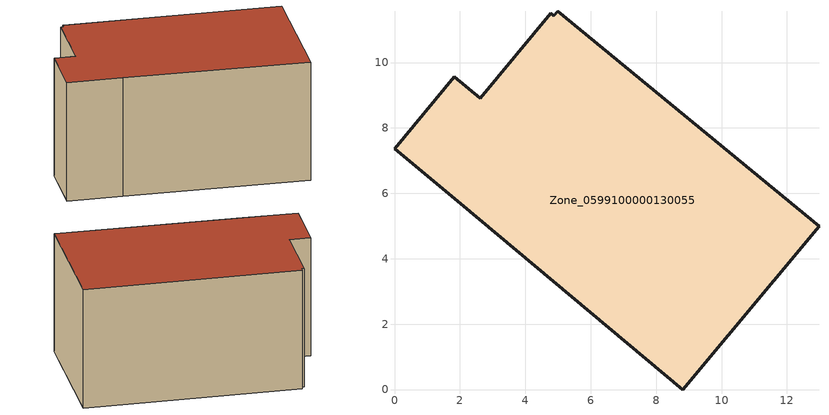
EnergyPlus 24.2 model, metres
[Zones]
Zone_0599100000130055
 floor ground (C_G): 8.81,0 2.03,5.68 0,7.36 1.83,9.56 2.62,8.91 4.78,11.51 4.87,11.43 5,11.56 12.98,5 z0
 wall outside (C_F): 1.83,9.56 0,7.36 2.03,5.68 8.81,0 12.98,5 5,11.56 4.87,11.43 4.78,11.51 2.62,8.91 1.83,9.56 z0:5.96
 roof outside (C_R): 4.87,11.43 4.78,11.51 2.62,8.91 1.83,9.56 0,7.36 2.03,5.68 8.81,0 12.98,5 5,11.56 z5.96
[BUILDING]
Pand.0599100000130055: North Axis=0; Terrain=City; Loads Convergence Tolerance Value=0.04; Temperature Convergence Tolerance Value=0.4; Solar Distribution=FullExterior; Maximum Number of Warmup Days=25; Minimum Number of Warmup Days=1
[Site:Location]
Rotterdam.The.Hague.AP_ZH_NLD Design_Conditions: Latitude=51.96; Longitude=4.45; Time Zone=1; Elevation=-4.5
[SITE:GROUNDTEMPERATURE:BUILDINGSURFACE]
18, 18, 18, 18, 18, 18, 18, 18, 18, 18, 18, 18
[MATERIAL] Thermal Absorptance=0.9; Solar Absorptance=0.7; Visible Absorptance=0.7
Name | Roughness | Thickness | Conductivity | Density | Specific Heat
G.TC.1946-1964 | MediumSmooth | 0.15 | 1 | 540 | 1210
F.TC.1946-1964 | Rough | 0.3 | 0.857143 | 1920 | 840
R.TC.1946-1964 | MediumRough | 0.2 | 0.235294 | 1500 | 1000
[CONSTRUCTION]
C_G: G.TC.1946-1964
C_F: F.TC.1946-1964
C_R: R.TC.1946-1964
[ZONE]
Zone_0599100000130055: Type=1; Multiplier=1; Ceiling Height=Autocalculate; Volume=Autocalculate; Floor Area=autocalculate; Part of Total Floor Area=Yes
[ZONEINFILTRATION:DESIGNFLOWRATE]
Infil_Zone_0599100000130055: Zone or ZoneList or Space or SpaceList=Zone_0599100000130055; Schedule=AlwaysOn; Design Flow Rate Calculation Method=Flow/Area; Flow Rate per Floor Area=0.003; Constant Term Coefficient=1; Temperature Term Coefficient=0; Velocity Term Coefficient=0; Velocity Squared Term Coefficient=0
[HVACTEMPLATE:ZONE:IDEALLOADSAIRSYSTEM]
Zone_0599100000130055: Maximum Heating Supply Air Temperature=50; Minimum Cooling Supply Air Temperature=13; Maximum Heating Supply Air Humidity Ratio=0.0156; Minimum Cooling Supply Air Humidity Ratio=0.0077; Heating Limit=NoLimit; Cooling Limit=NoLimit; Dehumidification Control Type=ConstantSensibleHeatRatio; Cooling Sensible Heat Ratio=0.7; Dehumidification Setpoint=60; Humidification Control Type=None; Humidification Setpoint=30; Outdoor Air Method=None; Outdoor Air Flow Rate per Person=0.00944; Outdoor Air Flow Rate per Zone Floor Area=0; Outdoor Air Flow Rate per Zone=0; Demand Controlled Ventilation Type=None; Outdoor Air Economizer Type=NoEconomizer; Heat Recovery Type=None; Sensible Heat Recovery Effectiveness=0.7; Latent Heat Recovery Effectiveness=0.65
[ZONECONTROL:THERMOSTAT]
ThermostatControl_Zone_0599100000130055: Zone or ZoneList=Zone_0599100000130055; Control Type Schedule=DualSetpointControlType; Control 1=Thermostat_Zone_0599100000130055; Temperature Difference Between Cutout And Setpoint=0
[THERMOSTATSETPOINT:DUALSETPOINT]
Thermostat_Zone_0599100000130055: Heating Setpoint Temperature Schedule=HeatingSetpoint_Zone_0599100000130055; Cooling Setpoint Temperature Schedule=CoolingSetpoint_Zone_0599100000130055
[SCHEDULE:COMPACT]
HeatingSetpoint_Zone_0599100000130055: Through: 12/31, For: AllDays, Until: 24:00, 21
CoolingSetpoint_Zone_0599100000130055: Through: 12/31, For: AllDays, Until: 24:00, 24
DualSetpointControlType: Through: 12/31, For: AllDays, Until: 24:00, 4
AlwaysOn: Through: 12/31, For: AllDays, Until: 24:00, 1
